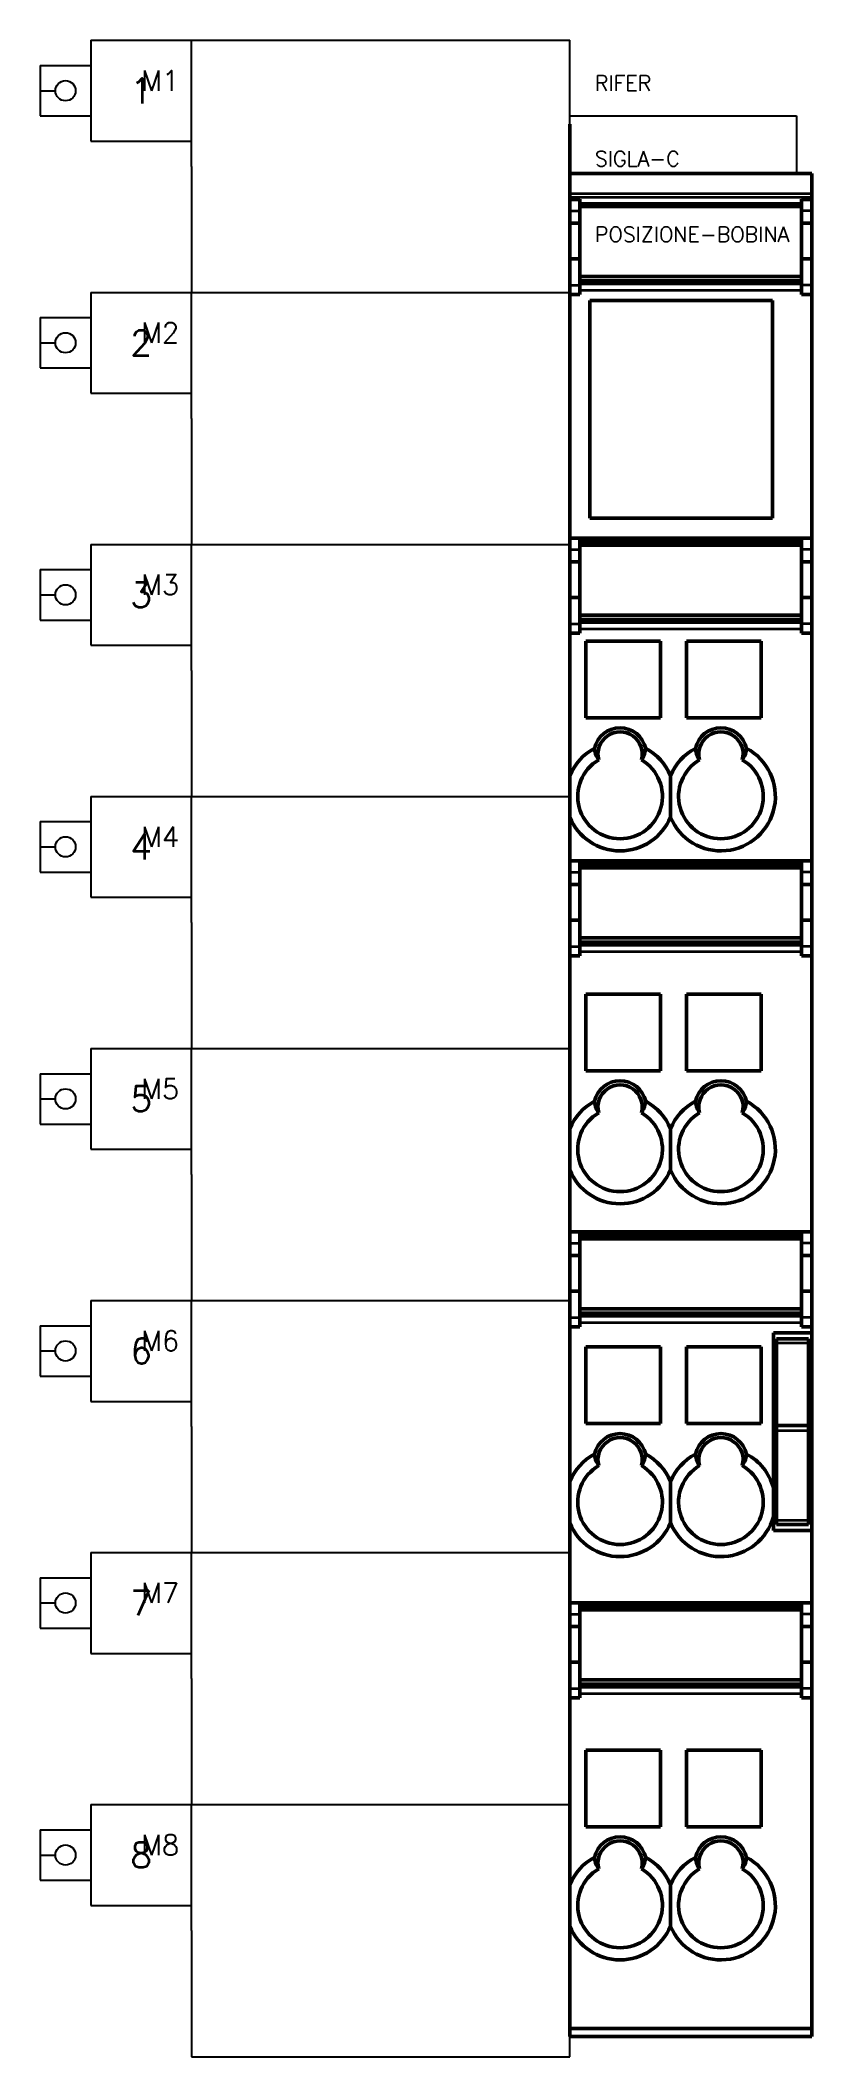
# Model space of a CAD drawing. Extents: x 0 to 76, y -20 to 180.
import ezdxf

# ---------------------------------------------------------------- set-up
doc = ezdxf.new("R2010")
doc.units = 0
doc.header["$LTSCALE"] = 4
doc.linetypes.add('CONTINUA', pattern=[0])
doc.layers.get('0').update_dxf_attribs({"linetype": 'CONTINUOUS'})
doc.layers.add('Sichtbar (ISO)', color=7, linetype='CONTINUOUS', lineweight=50)
doc.layers.add('Sichtbar schmal (ISO)', color=7, linetype='CONTINUOUS', lineweight=35)
doc.styles.get("Standard").update_dxf_attribs({"font": 'romans.shx'})

msp = doc.modelspace()

# ---------------------------------------------------------------- linework, layer by layer
at = {"linetype": 'CONTINUA'}
for p, q in [((5, 180), (5, 170)), ((5, 180), (15, 180)), ((15, 180), (52.5, 180)), ((15, 167.5), (15, 180)), ((52.5, 170), (52.5, 180)), ((0, 177.5), (5, 177.5)), ((0, 177.5), (0, 172.5)), ((0, 175), (1.5, 175)), ((0, 172.5), (5, 172.5)), ((52.5, 172.5), (67.5, 172.5)), ((67.5, 172.5), (75, 172.5)), ((75, 172.5), (75, 167.5)), ((5, 170), (15, 170)), ((15, 167.5), (15, 155)), ((75, 167.5), (75, 166.8)), ((5, 155), (5, 145)), ((5, 155), (15, 155)), ((15, 155), (52.5, 155)), ((15, 142.5), (15, 155)), ((0, 152.5), (5, 152.5)), ((0, 152.5), (0, 147.5)), ((0, 150), (1.5, 150)), ((0, 147.5), (5, 147.5)), ((5, 145), (15, 145)), ((15, 142.5), (15, 130)), ((5, 130), (5, 120)), ((5, 130), (15, 130)), ((15, 130), (52.5, 130)), ((15, 117.5), (15, 130)), ((0, 127.5), (5, 127.5)), ((0, 127.5), (0, 122.5)), ((0, 125), (1.5, 125)), ((0, 122.5), (5, 122.5)), ((5, 120), (15, 120)), ((15, 117.5), (15, 105)), ((5, 105), (5, 95)), ((5, 105), (15, 105)), ((15, 105), (52.5, 105)), ((15, 92.5), (15, 105)), ((0, 102.5), (5, 102.5)), ((0, 102.5), (0, 97.5)), ((0, 100), (1.5, 100)), ((0, 97.5), (5, 97.5)), ((5, 95), (15, 95)), ((15, 92.5), (15, 80)), ((5, 80), (5, 70)), ((5, 80), (15, 80)), ((15, 80), (52.5, 80)), ((15, 67.5), (15, 80)), ((0, 77.5), (5, 77.5)), ((0, 77.5), (0, 72.5)), ((0, 75), (1.5, 75)), ((0, 72.5), (5, 72.5)), ((5, 70), (15, 70)), ((15, 67.5), (15, 55)), ((5, 55), (5, 45)), ((5, 55), (15, 55)), ((15, 55), (52.5, 55)), ((15, 42.5), (15, 55)), ((0, 52.5), (5, 52.5)), ((0, 52.5), (0, 47.5)), ((0, 50), (1.5, 50)), ((0, 47.5), (5, 47.5)), ((5, 45), (15, 45)), ((15, 42.5), (15, 30)), ((5, 30), (5, 20)), ((5, 30), (15, 30)), ((15, 30), (52.5, 30)), ((15, 17.5), (15, 30)), ((0, 27.5), (5, 27.5)), ((0, 27.5), (0, 22.5)), ((0, 25), (1.5, 25)), ((0, 22.5), (5, 22.5)), ((5, 20), (15, 20)), ((15, 17.5), (15, 5)), ((5, 5), (5, -5)), ((5, 5), (15, 5)), ((15, 5), (52.5, 5)), ((15, -7.5), (15, 5)), ((0, 2.5), (5, 2.5)), ((0, 2.5), (0, -2.5)), ((0, 0), (1.5, 0)), ((0, -2.5), (5, -2.5)), ((5, -5), (15, -5)), ((15, -7.5), (15, -20)), ((52.5, -20), (52.5, -15)), ((15, -20), (52.5, -20))]:
    msp.add_line(p, q, dxfattribs=at)
for centre in [(2.5, 175), (2.5, 150), (2.5, 125), (2.5, 100), (2.5, 75), (2.5, 50), (2.5, 25), (2.5, 0)]:
    msp.add_circle(centre, 1, dxfattribs=at)
at = {"layer": 'Sichtbar (ISO)'}
for p, q in [((52.5, 171.69), (52.5, 164.72)), ((52.5, 164.8), (52.5, 166.8)), ((52.5, 166.8), (76.5, 166.8)), ((76.5, 166.8), (76.5, 164.8)), ((52.5, 164.8), (52.5, 164.43)), ((52.5, 163.7), (52.5, 164.72)), ((52.5, 164.23), (52.5, 164.43)), ((52.5, 164.23), (52.5, 164.22)), ((52.5, 164.23), (53.5, 164.23)), ((52.5, 164.22), (52.5, 163.08)), ((52.5, 164.22), (53.5, 164.22)), ((53.5, 164.22), (53.5, 164.23)), ((53.5, 163.08), (53.5, 164.22)), ((75.5, 164.23), (76.5, 164.23)), ((75.5, 164.23), (75.5, 164.22)), ((76.5, 164.22), (75.5, 164.22)), ((75.5, 164.22), (75.5, 163.08)), ((76.5, 164.43), (76.5, 164.8)), ((76.5, 164.43), (76.5, 164.23)), ((76.5, 164.23), (76.5, 164.22)), ((76.5, 164.22), (76.5, 163.08)), ((52.5, 163.7), (52.5, 163.33)), ((52.5, 163.13), (52.5, 163.33)), ((52.5, 163.13), (52.5, 163.12)), ((52.5, 163.12), (52.5, 161.98)), ((52.5, 161.87), (52.5, 163.08)), ((53.5, 163.52), (75.5, 163.52)), ((53.5, 163.08), (53.5, 161.87)), ((75.5, 161.87), (75.5, 163.08)), ((76.5, 161.87), (76.5, 163.08)), ((52.5, 160.77), (52.5, 161.98)), ((52.5, 161.87), (52.5, 158.34)), ((52.5, 161.87), (53.5, 161.87)), ((52.5, 160.77), (52.5, 157.24)), ((53.5, 158.34), (53.5, 161.87)), ((75.5, 161.87), (75.5, 158.34)), ((76.5, 161.87), (75.5, 161.87)), ((76.5, 161.87), (76.5, 158.34)), ((52.5, 155.72), (52.5, 158.34)), ((52.5, 158.34), (53.5, 158.34)), ((53.5, 158.34), (53.5, 155.72)), ((76.5, 158.34), (75.5, 158.34)), ((75.5, 155.72), (75.5, 158.34)), ((76.5, 155.72), (76.5, 158.34)), ((52.5, 154.62), (52.5, 157.24)), ((53.5, 156.59), (75.5, 156.59)), ((52.5, 155.72), (52.5, 154.8)), ((52.5, 154.8), (52.5, 130.62)), ((53.5, 154.8), (52.5, 154.8)), ((52.5, 154.62), (52.5, 153.7)), ((53.5, 155.89), (75.5, 155.89)), ((53.5, 154.8), (53.5, 155.72)), ((54.5, 154.2), (72.6, 154.2)), ((54.5, 132.6), (54.5, 154.2)), ((72.6, 154.2), (72.6, 132.6)), ((75.5, 155.72), (75.5, 154.8)), ((76.5, 154.8), (75.5, 154.8)), ((76.5, 155.72), (76.5, 154.8)), ((76.5, 130.62), (76.5, 154.8)), ((52.5, 153.7), (52.5, 110.26)), ((72.6, 132.6), (54.5, 132.6)), ((52.5, 130.62), (52.5, 129.48)), ((52.5, 130.62), (76.5, 130.62)), ((53.5, 130.41), (75.5, 130.41)), ((53.5, 129.48), (53.5, 130.41)), ((75.5, 130.41), (75.5, 129.48)), ((76.5, 129.48), (76.5, 130.62)), ((52.5, 128.27), (52.5, 129.48)), ((52.5, 128.27), (52.5, 124.74)), ((52.5, 128.27), (53.5, 128.27)), ((53.5, 129.92), (75.5, 129.92)), ((53.5, 129.48), (53.5, 128.27)), ((53.5, 124.74), (53.5, 128.27)), ((75.5, 128.27), (75.5, 129.48)), ((75.5, 128.27), (75.5, 124.74)), ((76.5, 128.27), (75.5, 128.27)), ((76.5, 128.27), (76.5, 129.48)), ((76.5, 128.27), (76.5, 124.74)), ((52.5, 122.12), (52.5, 124.74)), ((52.5, 124.74), (53.5, 124.74)), ((53.5, 124.74), (53.5, 122.12)), ((75.5, 122.12), (75.5, 124.74)), ((76.5, 124.74), (75.5, 124.74)), ((76.5, 122.12), (76.5, 124.74)), ((52.5, 122.12), (52.5, 121.2)), ((53.5, 122.99), (75.5, 122.99)), ((53.5, 122.29), (75.5, 122.29)), ((53.5, 121.2), (53.5, 122.12)), ((75.5, 122.12), (75.5, 121.2)), ((76.5, 122.12), (76.5, 121.2)), ((52.5, 121.2), (52.5, 107.04)), ((53.5, 121.2), (52.5, 121.2)), ((54.1, 112.8), (54.1, 120.4)), ((54.1, 120.4), (61.5, 120.4)), ((61.5, 120.4), (61.5, 112.8)), ((64.1, 112.8), (64.1, 120.4)), ((64.1, 120.4), (71.5, 120.4)), ((71.5, 120.4), (71.5, 112.8)), ((76.5, 121.2), (75.5, 121.2)), ((76.5, 98.62), (76.5, 121.2)), ((61.5, 112.8), (54.1, 112.8)), ((71.5, 112.8), (64.1, 112.8)), ((52.5, 110.26), (52.5, 108.8)), ((52.5, 108.8), (52.5, 95.46)), ((62.5, 102.96), (62.5, 107.04)), ((52.5, 102.96), (52.5, 98.62)), ((52.5, 98.62), (76.5, 98.62)), ((52.5, 98.62), (52.5, 97.48)), ((53.5, 98.41), (75.5, 98.41)), ((53.5, 97.48), (53.5, 98.41)), ((75.5, 98.41), (75.5, 97.48)), ((76.5, 97.48), (76.5, 98.62)), ((52.5, 96.27), (52.5, 97.48)), ((52.5, 96.27), (52.5, 92.74)), ((52.5, 96.27), (53.5, 96.27)), ((53.5, 97.92), (75.5, 97.92)), ((53.5, 97.48), (53.5, 96.27)), ((53.5, 92.74), (53.5, 96.27)), ((75.5, 96.27), (75.5, 97.48)), ((75.5, 96.27), (75.5, 92.74)), ((76.5, 96.27), (75.5, 96.27)), ((76.5, 96.27), (76.5, 97.48)), ((76.5, 96.27), (76.5, 92.74)), ((52.5, 95.46), (52.5, 94)), ((52.5, 94), (52.5, 60.06)), ((52.5, 90.12), (52.5, 92.74)), ((52.5, 92.74), (53.5, 92.74)), ((53.5, 92.74), (53.5, 90.12)), ((75.5, 90.12), (75.5, 92.74)), ((76.5, 92.74), (75.5, 92.74)), ((76.5, 90.12), (76.5, 92.74)), ((52.5, 90.12), (52.5, 89.2)), ((53.5, 90.99), (75.5, 90.99)), ((53.5, 90.29), (75.5, 90.29)), ((53.5, 89.2), (53.5, 90.12)), ((75.5, 90.12), (75.5, 89.2)), ((76.5, 90.12), (76.5, 89.2)), ((52.5, 89.2), (52.5, 75.04)), ((53.5, 89.2), (52.5, 89.2)), ((76.5, 89.2), (75.5, 89.2)), ((76.5, 61.82), (76.5, 89.2)), ((54.1, 77.8), (54.1, 85.4)), ((54.1, 85.4), (61.5, 85.4)), ((61.5, 85.4), (61.5, 77.8)), ((64.1, 77.8), (64.1, 85.4)), ((64.1, 85.4), (71.5, 85.4)), ((71.5, 85.4), (71.5, 77.8)), ((61.5, 77.8), (54.1, 77.8)), ((71.5, 77.8), (64.1, 77.8)), ((62.5, 67.96), (62.5, 72.04)), ((52.5, 70.96), (52.5, 61.82)), ((52.5, 61.82), (76.5, 61.82)), ((52.5, 61.82), (52.5, 60.68)), ((52.5, 59.47), (52.5, 60.68)), ((52.5, 60.06), (52.5, 58.6)), ((53.5, 61.61), (75.5, 61.61)), ((53.5, 60.68), (53.5, 61.61)), ((53.5, 61.12), (75.5, 61.12)), ((53.5, 60.68), (53.5, 59.47)), ((75.5, 61.61), (75.5, 60.68)), ((75.5, 59.47), (75.5, 60.68)), ((76.5, 60.68), (76.5, 61.82)), ((76.5, 59.47), (76.5, 60.68)), ((52.5, 59.47), (52.5, 55.94)), ((52.5, 59.47), (53.5, 59.47)), ((52.5, 58.6), (52.5, 25.06)), ((53.5, 55.94), (53.5, 59.47)), ((75.5, 59.47), (75.5, 55.94)), ((76.5, 59.47), (75.5, 59.47)), ((76.5, 59.47), (76.5, 55.94)), ((52.5, 53.32), (52.5, 55.94)), ((52.5, 55.94), (53.5, 55.94)), ((53.5, 55.94), (53.5, 53.32)), ((53.5, 54.19), (75.5, 54.19)), ((75.5, 53.32), (75.5, 55.94)), ((76.5, 55.94), (75.5, 55.94)), ((76.5, 53.32), (76.5, 55.94)), ((52.5, 53.32), (52.5, 52.4)), ((52.5, 52.4), (52.5, 38.24)), ((53.5, 52.4), (52.5, 52.4)), ((53.5, 53.49), (75.5, 53.49)), ((53.5, 52.4), (53.5, 53.32)), ((75.5, 53.32), (75.5, 52.4)), ((76.5, 52.4), (75.5, 52.4)), ((76.5, 53.32), (76.5, 52.4)), ((76.5, 51.8), (76.5, 52.4)), ((54.1, 42.8), (54.1, 50.4)), ((54.1, 50.4), (61.5, 50.4)), ((61.5, 50.4), (61.5, 42.8)), ((64.1, 42.8), (64.1, 50.4)), ((64.1, 50.4), (71.5, 50.4)), ((71.5, 50.4), (71.5, 42.8)), ((72.7, 37.66), (72.7, 51.8)), ((72.7, 51.8), (76.5, 51.8)), ((73, 50.8), (73, 51.2)), ((73, 51.2), (76.2, 51.2)), ((73, 50.8), (73, 42.6)), ((76.2, 51.2), (76.2, 50.8)), ((76.2, 42.6), (76.2, 50.8)), ((76.5, 51.8), (76.5, 32.2)), ((61.5, 42.8), (54.1, 42.8)), ((71.5, 42.8), (64.1, 42.8)), ((73, 42.1), (73, 42.6)), ((73, 42.6), (76.2, 42.6)), ((73, 42.1), (73, 33.2)), ((76.2, 42.6), (76.2, 42.1)), ((76.2, 33.2), (76.2, 42.1)), ((62.5, 32.96), (62.5, 37.04)), ((52.5, 34.16), (52.5, 25.02)), ((72.7, 32.2), (72.7, 34.74)), ((76.5, 32.2), (72.7, 32.2)), ((73, 32.8), (73, 33.2)), ((76.2, 32.8), (73, 32.8)), ((76.2, 33.2), (76.2, 32.8)), ((76.5, 25.02), (76.5, 32.2)), ((52.5, 25.06), (52.5, 23.6)), ((52.5, 25.02), (76.5, 25.02)), ((52.5, 25.02), (52.5, 23.88)), ((53.5, 24.81), (75.5, 24.81)), ((53.5, 23.88), (53.5, 24.81)), ((53.5, 24.32), (75.5, 24.32)), ((75.5, 24.81), (75.5, 23.88)), ((76.5, 23.88), (76.5, 25.02)), ((52.5, 22.67), (52.5, 23.88)), ((52.5, 22.67), (52.5, 19.14)), ((52.5, 22.67), (53.5, 22.67)), ((53.5, 23.88), (53.5, 22.67)), ((53.5, 19.14), (53.5, 22.67)), ((75.5, 22.67), (75.5, 23.88)), ((75.5, 22.67), (75.5, 19.14)), ((76.5, 22.67), (75.5, 22.67)), ((76.5, 22.67), (76.5, 23.88)), ((76.5, 22.67), (76.5, 19.14)), ((52.5, 16.52), (52.5, 19.14)), ((52.5, 19.14), (53.5, 19.14)), ((53.5, 19.14), (53.5, 16.52)), ((75.5, 16.52), (75.5, 19.14)), ((76.5, 19.14), (75.5, 19.14)), ((76.5, 16.52), (76.5, 19.14)), ((52.5, 16.52), (52.5, 15.6)), ((53.5, 17.39), (75.5, 17.39)), ((53.5, 16.69), (75.5, 16.69)), ((53.5, 15.6), (53.5, 16.52)), ((75.5, 16.52), (75.5, 15.6)), ((76.5, 16.52), (76.5, 15.6)), ((52.5, 15.6), (52.5, 1.44)), ((53.5, 15.6), (52.5, 15.6)), ((76.5, 15.6), (75.5, 15.6)), ((76.5, -17.2), (76.5, 15.6)), ((54.1, 2.8), (54.1, 10.4)), ((54.1, 10.4), (61.5, 10.4)), ((61.5, 10.4), (61.5, 2.8)), ((64.1, 2.8), (64.1, 10.4)), ((64.1, 10.4), (71.5, 10.4)), ((71.5, 10.4), (71.5, 2.8)), ((61.5, 2.8), (54.1, 2.8)), ((71.5, 2.8), (64.1, 2.8)), ((52.5, -2.64), (52.5, -17.2)), ((62.5, -7.04), (62.5, -2.96)), ((52.5, -17.2), (76.5, -17.2)), ((52.5, -17.2), (52.5, -18)), ((76.5, -18), (76.5, -17.2)), ((52.5, -18), (76.5, -18))]:
    msp.add_line(p, q, dxfattribs=at)
for centre, radius, start, end in [((57.5, 109.2), 2.6, 12.5886, 167.4114), ((57.5, 109.2), 2.2, 344.8169, 195.1831), ((67.5, 109.2), 2.6, 12.5886, 167.4114), ((67.5, 109.2), 2.2, 344.8169, 195.1831), ((57.5, 105), 5.4, 118.0282, 157.8084), ((57.5, 105), 4.2, 120.3662, 59.6338), ((57.5, 105), 5.4, 22.1916, 61.9718), ((67.5, 105), 5.4, 202.1916, 61.9718), ((67.5, 105), 5.4, 118.0282, 157.8084), ((67.5, 105), 4.2, 120.3662, 59.6338), ((57.5, 105), 5.4, 202.1916, 337.8084), ((57.5, 74.2), 2.6, 12.5886, 167.4114), ((57.5, 74.2), 2.2, 344.8169, 195.1831), ((67.5, 74.2), 2.6, 12.5886, 167.4114), ((67.5, 74.2), 2.2, 344.8169, 195.1831), ((57.5, 70), 5.4, 118.0282, 157.8084), ((57.5, 70), 5.4, 22.1916, 61.9718), ((67.5, 70), 5.4, 202.1916, 61.9718), ((67.5, 70), 5.4, 118.0282, 157.8084), ((57.5, 70), 4.2, 120.3662, 59.6338), ((67.5, 70), 4.2, 120.3662, 59.6338), ((57.5, 70), 5.4, 202.1916, 337.8084), ((57.5, 39.2), 2.6, 12.5886, 167.4114), ((57.5, 39.2), 2.2, 344.8169, 195.1831), ((67.5, 39.2), 2.6, 12.5886, 167.4114), ((67.5, 39.2), 2.2, 344.8169, 195.1831), ((57.5, 35), 5.4, 118.0282, 157.8084), ((57.5, 35), 4.2, 120.3662, 59.6338), ((57.5, 35), 5.4, 22.1916, 61.9718), ((67.5, 35), 5.4, 118.0282, 157.8084), ((67.5, 35), 4.2, 120.3662, 59.6338), ((67.5, 35), 5.4, 15.6425, 61.9718), ((57.5, 35), 5.4, 202.1916, 337.8084), ((67.5, 35), 5.4, 202.1916, 344.3575), ((57.5, -0.8), 2.6, 12.5886, 167.4114), ((57.5, -0.8), 2.2, 344.8169, 195.1831), ((67.5, -0.8), 2.6, 12.5886, 167.4114), ((67.5, -0.8), 2.2, 344.8169, 195.1831), ((57.5, -5), 5.4, 118.0282, 157.8084), ((57.5, -5), 4.2, 120.3662, 59.6338), ((57.5, -5), 5.4, 22.1916, 61.9718), ((67.5, -5), 5.4, 202.1916, 61.9718), ((67.5, -5), 5.4, 118.0282, 157.8084), ((67.5, -5), 4.2, 120.3662, 59.6338), ((57.5, -5), 5.4, 202.1916, 337.8084)]:
    msp.add_arc(centre, radius, start, end, dxfattribs=at)
for points, knots in [([(55.38, 108.62), (55.34, 108.67), (55.31, 108.72), (55.12, 109.06), (55, 109.4), (54.96, 109.77)], [0.3009031, 0.3009031, 0.3009031, 0.3009031, 0.31292902, 0.31292902, 0.38347432, 0.38347432, 0.38347432, 0.38347432]), ([(60.04, 109.77), (60, 109.4), (59.88, 109.06), (59.72, 108.77), (59.69, 108.72), (59.66, 108.67), (59.62, 108.62)], [-0.0705453, -0.0705453, -0.0705453, -0.0705453, 0, 0, 0, 0.01202592, 0.01202592, 0.01202592, 0.01202592]), ([(65.38, 108.62), (65.34, 108.67), (65.31, 108.72), (65.12, 109.06), (65, 109.4), (64.96, 109.77)], [0.3009031, 0.3009031, 0.3009031, 0.3009031, 0.31292902, 0.31292902, 0.38347432, 0.38347432, 0.38347432, 0.38347432]), ([(70.04, 109.77), (70, 109.4), (69.88, 109.06), (69.72, 108.77), (69.69, 108.72), (69.66, 108.67), (69.62, 108.62)], [-0.0705453, -0.0705453, -0.0705453, -0.0705453, 0, 0, 0, 0.01202592, 0.01202592, 0.01202592, 0.01202592]), ([(55.38, 73.62), (55.34, 73.67), (55.31, 73.72), (55.12, 74.06), (55, 74.4), (54.96, 74.77)], [0.3009031, 0.3009031, 0.3009031, 0.3009031, 0.31292902, 0.31292902, 0.38347432, 0.38347432, 0.38347432, 0.38347432]), ([(60.04, 74.77), (60, 74.4), (59.88, 74.06), (59.72, 73.77), (59.69, 73.72), (59.66, 73.67), (59.62, 73.62)], [-0.0705453, -0.0705453, -0.0705453, -0.0705453, 0, 0, 0, 0.01202592, 0.01202592, 0.01202592, 0.01202592]), ([(65.38, 73.62), (65.34, 73.67), (65.31, 73.72), (65.12, 74.06), (65, 74.4), (64.96, 74.77)], [0.3009031, 0.3009031, 0.3009031, 0.3009031, 0.31292902, 0.31292902, 0.38347432, 0.38347432, 0.38347432, 0.38347432]), ([(70.04, 74.77), (70, 74.4), (69.88, 74.06), (69.72, 73.77), (69.69, 73.72), (69.66, 73.67), (69.62, 73.62)], [-0.0705453, -0.0705453, -0.0705453, -0.0705453, 0, 0, 0, 0.01202592, 0.01202592, 0.01202592, 0.01202592]), ([(55.38, 38.62), (55.34, 38.67), (55.31, 38.72), (55.12, 39.06), (55, 39.4), (54.96, 39.77)], [0.3009031, 0.3009031, 0.3009031, 0.3009031, 0.31292902, 0.31292902, 0.38347432, 0.38347432, 0.38347432, 0.38347432]), ([(60.04, 39.77), (60, 39.4), (59.88, 39.06), (59.72, 38.77), (59.69, 38.72), (59.66, 38.67), (59.62, 38.62)], [-0.0705453, -0.0705453, -0.0705453, -0.0705453, 0, 0, 0, 0.01202592, 0.01202592, 0.01202592, 0.01202592]), ([(65.38, 38.62), (65.34, 38.67), (65.31, 38.72), (65.12, 39.06), (65, 39.4), (64.96, 39.77)], [0.3009031, 0.3009031, 0.3009031, 0.3009031, 0.31292902, 0.31292902, 0.38347432, 0.38347432, 0.38347432, 0.38347432]), ([(70.04, 39.77), (70, 39.4), (69.88, 39.06), (69.72, 38.77), (69.69, 38.72), (69.66, 38.67), (69.62, 38.62)], [-0.0705453, -0.0705453, -0.0705453, -0.0705453, 0, 0, 0, 0.01202592, 0.01202592, 0.01202592, 0.01202592]), ([(55.38, -1.38), (55.34, -1.33), (55.31, -1.28), (55.12, -0.94), (55, -0.6), (54.96, -0.23)], [0.3009031, 0.3009031, 0.3009031, 0.3009031, 0.31292902, 0.31292902, 0.38347432, 0.38347432, 0.38347432, 0.38347432]), ([(60.04, -0.23), (60, -0.6), (59.88, -0.94), (59.72, -1.23), (59.69, -1.28), (59.66, -1.33), (59.62, -1.38)], [-0.0705453, -0.0705453, -0.0705453, -0.0705453, 0, 0, 0, 0.01202592, 0.01202592, 0.01202592, 0.01202592]), ([(65.38, -1.38), (65.34, -1.33), (65.31, -1.28), (65.12, -0.94), (65, -0.6), (64.96, -0.23)], [0.3009031, 0.3009031, 0.3009031, 0.3009031, 0.31292902, 0.31292902, 0.38347432, 0.38347432, 0.38347432, 0.38347432]), ([(70.04, -0.23), (70, -0.6), (69.88, -0.94), (69.72, -1.23), (69.69, -1.28), (69.66, -1.33), (69.62, -1.38)], [-0.0705453, -0.0705453, -0.0705453, -0.0705453, 0, 0, 0, 0.01202592, 0.01202592, 0.01202592, 0.01202592])]:
    msp.add_open_spline(points, degree=3, knots=knots, dxfattribs=at)
for points, weights in [([(52.5, 102.96), (52.5, 105), (52.5, 107.04)], [1, 1.08, 1]), ([(52.5, 70.96), (52.5, 73), (52.5, 75.04)], [1, 1.08, 1]), ([(52.5, 34.16), (52.5, 36.2), (52.5, 38.24)], [1, 1.08, 1]), ([(72.7, 37.66), (72.7, 36.2), (72.7, 34.74)], [1, 1.03846153846, 1]), ([(52.5, -2.64), (52.5, -0.6), (52.5, 1.44)], [1, 1.08, 1])]:
    msp.add_rational_spline(points, weights, degree=2, dxfattribs=at)
at = {"layer": 'Sichtbar schmal (ISO)'}
for p, q in [((52.5, 164.8), (76.5, 164.8)), ((52.5, 164.43), (76.5, 164.43)), ((52.5, 163.08), (53.5, 163.08)), ((53.5, 163.86), (75.5, 163.86)), ((53.5, 163.71), (75.5, 163.71)), ((76.5, 163.08), (75.5, 163.08)), ((53.5, 156.21), (75.5, 156.21)), ((52.5, 155.72), (53.5, 155.72)), ((53.5, 155.23), (75.5, 155.23)), ((76.5, 155.72), (75.5, 155.72)), ((53.5, 130.11), (75.5, 130.11)), ((52.5, 129.48), (53.5, 129.48)), ((76.5, 129.48), (75.5, 129.48)), ((52.5, 122.12), (53.5, 122.12)), ((53.5, 122.61), (75.5, 122.61)), ((76.5, 122.12), (75.5, 122.12)), ((53.5, 121.63), (75.5, 121.63)), ((53.5, 98.11), (75.5, 98.11)), ((52.5, 97.48), (53.5, 97.48)), ((76.5, 97.48), (75.5, 97.48)), ((52.5, 90.12), (53.5, 90.12)), ((53.5, 90.61), (75.5, 90.61)), ((76.5, 90.12), (75.5, 90.12)), ((53.5, 89.63), (75.5, 89.63)), ((52.5, 60.68), (53.5, 60.68)), ((53.5, 61.31), (75.5, 61.31)), ((76.5, 60.68), (75.5, 60.68)), ((52.5, 53.32), (53.5, 53.32)), ((53.5, 53.81), (75.5, 53.81)), ((53.5, 52.83), (75.5, 52.83)), ((76.5, 53.32), (75.5, 53.32)), ((73, 50.8), (76.2, 50.8)), ((73, 42.1), (76.2, 42.1)), ((73, 33.2), (76.2, 33.2)), ((53.5, 24.51), (75.5, 24.51)), ((52.5, 23.88), (53.5, 23.88)), ((76.5, 23.88), (75.5, 23.88)), ((52.5, 16.52), (53.5, 16.52)), ((53.5, 17.01), (75.5, 17.01)), ((53.5, 16.03), (75.5, 16.03)), ((76.5, 16.52), (75.5, 16.52))]:
    msp.add_line(p, q, dxfattribs=at)

# ---------------------------------------------------------------- texts
at = {"linetype": 'CONTINUA', "char_height": 2.5, "attachment_point": 5}
for s, insert in [('1', (10, 175)), ('2', (10, 150)), ('3', (10, 125)), ('4', (10, 100)), ('5', (10, 75)), ('6', (10, 50)), ('7', (10, 25)), ('8', (10, 0))]:
    msp.add_mtext_dynamic_manual_height_columns(s, width=10, gutter_width=1, heights=[9], dxfattribs=dict(at, insert=insert))
at = {"color": 4, "linetype": 'CONTINUA', "flags": 8}
for tag, p in [('M1', (10, 175)), ('M2', (10, 150)), ('M3', (10, 125)), ('M4', (10, 100)), ('M5', (10, 75)), ('M6', (10, 50)), ('M7', (10, 25)), ('M8', (10, 0))]:
    msp.add_attdef(tag, p, '', height=2, dxfattribs=at)
at = {"color": 3, "linetype": 'CONTINUA'}
for tag, p, s, flags in [('RIFER', (55, 175), 'RIFER ?', 8), ('SIGLA-C', (55, 167.5), 'SIGLA ?', 9)]:
    msp.add_attdef(tag, p, s, height=1.5, dxfattribs=dict(at, flags=flags))
at = {"linetype": 'CONTINUA', "flags": 9}
for tag, p, s, height in [('F1', (0, 175), '', 0.00001), ('F1', (0, 175), '', 0.00001), ('F1', (0, 175), '', 0.00001), ('F2', (0, 150), '', 0.00001), ('F3', (0, 150), '', 0.00001), ('F3', (0, 150), '', 0.00001), ('F3', (0, 125), '', 0.00001), ('F5', (0, 125), '', 0.00001), ('F5', (0, 125), '', 0.00001), ('F4', (0, 100), '', 0.00001), ('F7', (0, 100), '', 0.00001), ('F7', (0, 100), '', 0.00001), ('F5', (0, 75), '', 0.00001), ('F9', (0, 75), '', 0.00001), ('F9', (0, 75), '', 0.00001), ('F6', (0, 50), '', 0.00001), ('F11', (0, 50), '', 0.00001), ('F11', (0, 50), '', 0.00001), ('F7', (0, 25), '', 0.00001), ('F13', (0, 25), '', 0.00001), ('F13', (0, 25), '', 0.00001), ('TIPOSIG', (0, 0), '4', 0.00000001), ('POSIZIONE-C', (0, 0), '', 0.00000001), ('T-CONTATTO', (0, 0), '', 0.00000001), ('DESCRIZIONE-C', (0, 0), '', 0.00000001), ('F8', (0, 0), '', 0.00001), ('F15', (0, 0), '', 0.00001), ('F15', (0, 0), '', 0.00001)]:
    msp.add_attdef(tag, p, s, height=height, dxfattribs=at)
at = {"color": 3, "linetype": 'CONTINUA'}
msp.add_attdef('POSIZIONE-BOBINA', (55, 160), '', height=1.5, dxfattribs=at)

doc.saveas('drawing.dxf')
